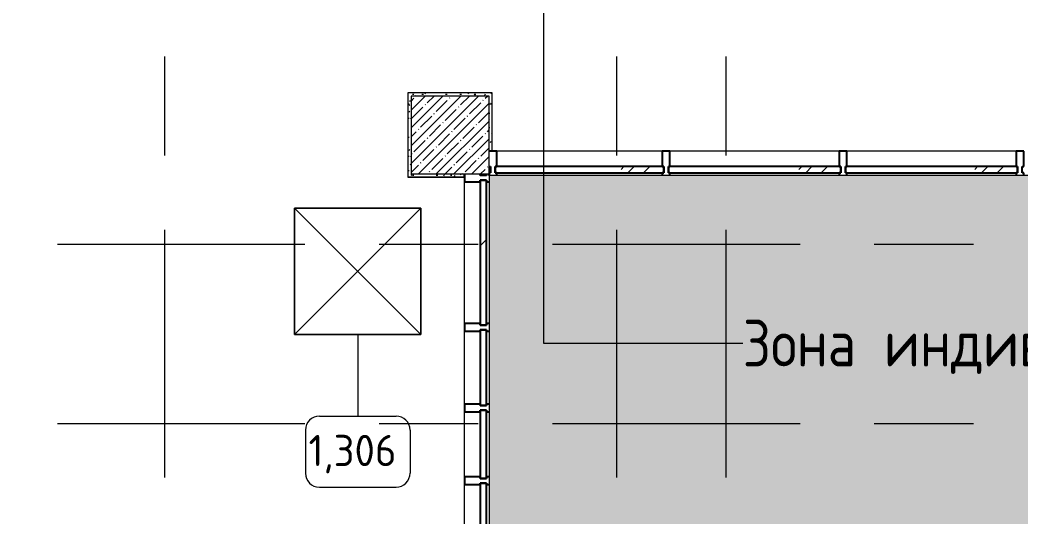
# Model space of a CAD drawing. Header units: millimetres. Extents: x 957 to 228198, y -8553 to 29000.
# Drawn here: x 60784 to 67197, y 16401 to 19587 of the extents above; entities that cross this region are included whole.
import ezdxf

# ---------------------------------------------------------------- set-up
doc = ezdxf.new("R2010")
doc.units = ezdxf.units.MM
doc.linetypes.add('Осевая', pattern=[3175, 635, -476.25, 1587.5, -476.25])
for name, color, linetype, lineweight in [('A-DETL', 7, 'Continuous', 9), ('A-GLAZ-CURT', 7, 'Continuous', 9), ('A-GLAZ-CURT-1', 7, 'Continuous', 25), ('A-GLAZ-CWMG', 7, 'Continuous', 9), ('A-GLAZ-CWMG-1', 7, 'Continuous', 25), ('G-ANNO-TEXT', 7, 'Continuous', 9), ('I-FURN-IDEN', 7, 'Continuous', 9), ('I-WALL', 7, 'Continuous', 9), ('S-COLS', 7, 'Continuous', 9), ('Оси-2', 7, 'Осевая', 9)]:
    doc.layers.add(name, color=color, linetype=linetype, lineweight=lineweight)
for name, color, linetype, lineweight, true_color in [('A-DETL-GENF-2', 7, 'Continuous', 9, 0xd4d4d4), ('A-WALL-1', 9, 'Continuous', 9, 0x808080), ('A-WALL-FNSH-1', 9, 'Continuous', 9, 0x808080), ('I-FURN-1', 9, 'Continuous', 9, 0x808080)]:
    doc.layers.add(name, color=color, linetype=linetype, lineweight=lineweight, true_color=true_color)
doc.styles.add('GOST Common_1', font='GOST_Common.ttf', dxfattribs={"width": 0.9, "height": 300})
doc.styles.add('GOST Common_3', font='GOST_Common.ttf', dxfattribs={"height": 200})
pattern_1 = [(0, (-10247.55, 0), (121.92, 30.48), [10.058, -81.382, 10.058, -81.382, -487.68]), (0, (-10247.55, 0), (121.92, 30.48), [-182.88, 10.058, -172.822, 10.058, -81.382, -213.36]), (0, (-10247.55, 0), (121.92, 30.48), [-457.2, 10.058, -50.902, 10.058, -142.342]), (120, (-10201.83, 15.24), (-87.356454, 90.345817), [10.058, -81.382, 10.058, -81.382, -487.68]), (120, (-10201.83, 15.24), (-87.356454, 90.345817), [-182.88, 10.058, -172.822, 10.058, -81.382, -213.36]), (120, (-10201.83, 15.24), (-87.356454, 90.345817), [-457.2, 10.058, -50.902, 10.058, -142.342]), (240, (-10186.59, 76.2), (-34.563546, -120.825817), [10.058, -81.382, 10.058, -81.382, -487.68]), (240, (-10186.59, 76.2), (-34.563546, -120.825817), [-182.88, 10.058, -172.822, 10.058, -81.382, -213.36]), (240, (-10186.59, 76.2), (-34.563546, -120.825817), [-457.2, 10.058, -50.902, 10.058, -142.342])]

# ---------------------------------------------------------------- blocks, each defined once
blk = doc.blocks.new('Системная панель - Стекло - 40мм-23562586-План расстановки мебели и оборудования 3 этажа в осях 12-23')
at = {"layer": 'A-GLAZ-CURT'}
h = blk.add_hatch(dxfattribs=at)
h.set_pattern_fill('FP_40', color=256, style=0, pattern_type=2)
h.set_pattern_definition([(135, (17995.83, -74123), (-282.8427, -282.8427), [200, -600]), (135, (18095.83, -74323), (-282.8427, -282.8427), [600, -200]), (135, (18195.83, -73923), (-282.8427, -282.8427), [200, -600])])
h.paths.add_polyline_path([(464.2, -40), (464.2, 0), (-464.2, 0), (-464.2, -40), (225.2, -40)])
at = {"layer": 'A-GLAZ-CURT-1'}
for p, q in [((464.2, 0), (-464.2, 0)), ((-464.2, 0), (-464.2, -40)), ((-464.2, -40), (464.2, -40)), ((464.2, -40), (464.2, 0))]:
    blk.add_line(p, q, dxfattribs=at)
blk = doc.blocks.new('Системная панель - Стекло - 40мм-24234994-План расстановки мебели и оборудования 3 этажа в осях 12-23')
at = {"layer": 'A-GLAZ-CURT-1'}
for p, q in [((243.3, 0), (-243.3, 0)), ((-243.3, 0), (-243.3, -40)), ((243.3, -40), (243.3, 0)), ((-243.3, -40), (243.3, -40))]:
    blk.add_line(p, q, dxfattribs=at)
blk = doc.blocks.new('Прямоугольный импост - Импост структурный с накладкой - 160мм Темный-31239176-План расстановки мебели и оборудования 3 этажа в осях 12-23')
at = {"layer": 'A-GLAZ-CWMG'}
blk.add_line((73883, 17641.7), (73883, 18550), dxfattribs=at)
blk = doc.blocks.new('Прямоугольный импост - Импост структурный с накладкой - 160мм Темный-31239177-План расстановки мебели и оборудования 3 этажа в осях 12-23')
at = {"layer": 'A-GLAZ-CWMG'}
blk.add_line((73883, 17125), (73883, 17591.7), dxfattribs=at)
blk = doc.blocks.new('Прямоугольный импост - Импост структурный с накладкой - 160мм Темный-31239205-План расстановки мебели и оборудования 3 этажа в осях 12-23')
at = {"layer": 'A-GLAZ-CWMG-1'}
for p, q in [((0, 140), (-50, 140)), ((-50, 140), (-50, 40)), ((-50, 40), (-40, 40)), ((-40, 0), (-50, 0)), ((-50, 0), (-50, -17)), ((-40, 40), (-40, 0)), ((-10, 0), (-10, 40)), ((-10, 40), (0, 40)), ((0, 0), (-10, 0)), ((-10, -17), (0, -17))]:
    blk.add_line(p, q, dxfattribs=at)
blk = doc.blocks.new('Прямоугольный импост - Импост структурный с накладкой - 160мм Темный-31239180-План расстановки мебели и оборудования 3 этажа в осях 12-23')
at = {"layer": 'A-GLAZ-CWMG-1'}
for p, q in [((-25, 40), (-25, 140)), ((-25, 140), (25, 140)), ((25, 140), (25, 40)), ((-15, 40), (-25, 40)), ((-25, -17), (-25, 0)), ((-25, 0), (-15, 0)), ((-15, 0), (-15, 40)), ((15, 40), (15, 0)), ((25, 40), (15, 40)), ((15, 0), (25, 0)), ((25, 0), (25, -17))]:
    blk.add_line(p, q, dxfattribs=at)
blk = doc.blocks.new('BSC_Колонна _Прямоугольная - 500х500-V52-План расстановки мебели и оборудования 3 этажа в осях 12-23')
at = {"layer": 'S-COLS'}
h = blk.add_hatch(dxfattribs=at)
h.set_pattern_fill('FP_44', color=256, style=0, pattern_type=2)
h.set_pattern_definition([(45, (-73790, -18850), (-57.02463, 57.02463), []), (45, (-73732.975, -18850), (-57.02463, 57.02463), [100.806, -20.161, 3.353, -16.808])])
h.paths.add_polyline_path([(-250, -250), (250, -250), (250, 250), (-250, 250), (-250, -115.4)])
for p, q in [((250, 250), (-250, 250)), ((-250, 250), (-250, -250)), ((250, -250), (250, 250)), ((-250, -250), (250, -250))]:
    blk.add_line(p, q, dxfattribs=at)
blk = doc.blocks.new('Системная панель - Стекло - 40мм-24234969-План расстановки мебели и оборудования 3 этажа в осях 12-23')
at = {"layer": 'A-GLAZ-CURT'}
h = blk.add_hatch(dxfattribs=at)
h.set_pattern_fill('FP_48', color=256, style=0, pattern_type=2)
h.set_pattern_definition([(45, (-74720, -18507), (-282.8427, 282.8427), [200, -600]), (45, (-74920, -18607), (-282.8427, 282.8427), [600, -200]), (45, (-74520, -18707), (-282.8427, 282.8427), [200, -600])])
h.paths.add_polyline_path([(6.3, 0), (540, 0), (540, 40), (-540, 40), (-540, 0), (-530, 0)])
at = {"layer": 'A-GLAZ-CURT-1'}
for p, q in [((540, 40), (-540, 40)), ((-540, 40), (-540, 0)), ((-540, 0), (540, 0)), ((540, 0), (540, 40))]:
    blk.add_line(p, q, dxfattribs=at)
blk = doc.blocks.new('Прямоугольный импост - Импост структурный с накладкой - 160мм-23562401-План расстановки мебели и оборудования 3 этажа в осях 12-23')
at = {"layer": 'A-GLAZ-CWMG'}
blk.add_line((75150, 18747), (74090, 18747), dxfattribs=at)
blk = doc.blocks.new('Прямоугольный импост - Импост структурный с накладкой - 160мм-23618923-План расстановки мебели и оборудования 3 этажа в осях 12-23')
at = {"layer": 'A-GLAZ-CWMG-1'}
for p, q in [((-50, 17), (-50, 0)), ((-50, 0), (-40, 0)), ((-40, 0), (-40, -40)), ((-10, -40), (-10, 0)), ((-10, 0), (0, 0)), ((0, 7), (0, 17)), ((-40, -40), (-50, -40)), ((-50, -40), (-50, -140)), ((0, -40), (-10, -40)), ((-50, -140), (0, -140))]:
    blk.add_line(p, q, dxfattribs=at)
blk = doc.blocks.new('Системная панель - Стекло - 40мм-24234970-План расстановки мебели и оборудования 3 этажа в осях 12-23')
at = {"layer": 'A-GLAZ-CURT'}
h = blk.add_hatch(dxfattribs=at)
h.set_pattern_fill('FP_49', color=256, style=0, pattern_type=2)
h.set_pattern_definition([(45, (-76977.5, -18507), (-282.8427, 282.8427), [200, -600]), (45, (-77177.5, -18607), (-282.8427, 282.8427), [600, -200]), (45, (-76777.5, -18707), (-282.8427, 282.8427), [200, -600])])
h.paths.add_polyline_path([(-552.5, 0), (552.5, 0), (552.5, 40), (-552.5, 40)])
at = {"layer": 'A-GLAZ-CURT-1'}
for p, q in [((552.5, 40), (-552.5, 40)), ((-552.5, 40), (-552.5, 0)), ((-552.5, 0), (552.5, 0)), ((552.5, 0), (552.5, 40))]:
    blk.add_line(p, q, dxfattribs=at)
blk = doc.blocks.new('Прямоугольный импост - Импост структурный с накладкой - 160мм-23562410-План расстановки мебели и оборудования 3 этажа в осях 12-23')
at = {"layer": 'A-GLAZ-CWMG'}
blk.add_line((77420, 18747), (76335, 18747), dxfattribs=at)
blk = doc.blocks.new('Прямоугольный импост - Импост структурный с накладкой - 160мм-23618920-План расстановки мебели и оборудования 3 этажа в осях 12-23')
at = {"layer": 'A-GLAZ-CWMG-1'}
for p, q in [((-25, 0), (-25, 17)), ((-15, 0), (-25, 0)), ((-15, -40), (-15, 0)), ((25, 0), (15, 0)), ((15, 0), (15, -40)), ((25, 17), (25, 0)), ((-25, -140), (-25, -40)), ((-25, -40), (-15, -40)), ((15, -40), (25, -40)), ((25, -40), (25, -140)), ((25, -140), (-25, -140))]:
    blk.add_line(p, q, dxfattribs=at)
blk = doc.blocks.new('Системная панель - Стекло - 40мм-V69-План расстановки мебели и оборудования 3 этажа в осях 12-23')
at = {"layer": 'A-GLAZ-CURT'}
h = blk.add_hatch(dxfattribs=at)
h.set_pattern_fill('FP_62', color=256, style=0, pattern_type=2)
h.set_pattern_definition([(45, (-75842.5, -18507), (-282.8427, 282.8427), [200, -600]), (45, (-76042.5, -18607), (-282.8427, 282.8427), [600, -200]), (45, (-75642.5, -18707), (-282.8427, 282.8427), [200, -600])])
h.paths.add_polyline_path([(337, 0), (552.5, 0), (552.5, 40), (-552.5, 40), (-552.5, 0), (-542.5, 0)])
at = {"layer": 'A-GLAZ-CURT-1'}
for p, q in [((552.5, 40), (-552.5, 40)), ((-552.5, 40), (-552.5, 0)), ((-552.5, 0), (552.5, 0)), ((552.5, 0), (552.5, 40))]:
    blk.add_line(p, q, dxfattribs=at)
blk = doc.blocks.new('Системная панель - Стекло - 40мм-23562590-План расстановки мебели и оборудования 3 этажа в осях 12-23')
at = {"layer": 'A-GLAZ-CURT'}
h = blk.add_hatch(dxfattribs=at)
h.set_pattern_fill('FP_66', color=256, style=0, pattern_type=2)
h.set_pattern_definition([(135, (16054.17, -74123), (-282.8427, -282.8427), [200, -600]), (135, (16154.17, -74323), (-282.8427, -282.8427), [600, -200]), (135, (16254.17, -73923), (-282.8427, -282.8427), [200, -600])])
h.paths.add_polyline_path([(464.2, 0), (-464.2, 0), (-464.2, -40), (464.2, -40)])
at = {"layer": 'A-GLAZ-CURT-1'}
for p, q in [((464.2, 0), (-464.2, 0)), ((-464.2, 0), (-464.2, -40)), ((464.2, -40), (464.2, 0)), ((-464.2, -40), (464.2, -40))]:
    blk.add_line(p, q, dxfattribs=at)
blk = doc.blocks.new('Системная панель - Стекло - 40мм-24234995-План расстановки мебели и оборудования 3 этажа в осях 12-23')
at = {"layer": 'A-GLAZ-CURT'}
h = blk.add_hatch(dxfattribs=at)
h.set_pattern_fill('FP_67', color=256, style=0, pattern_type=2)
h.set_pattern_definition([(135, (16766.67, -74123), (-282.8427, -282.8427), [200, -600]), (135, (16866.67, -74323), (-282.8427, -282.8427), [600, -200]), (135, (16966.67, -73923), (-282.8427, -282.8427), [200, -600])])
h.paths.add_polyline_path([(218.3, -40), (218.3, 0), (-218.3, 0), (-218.3, -40), (208.3, -40)])
at = {"layer": 'A-GLAZ-CURT-1'}
for p, q in [((218.3, 0), (-218.3, 0)), ((-218.3, 0), (-218.3, -40)), ((218.3, -40), (218.3, 0)), ((-218.3, -40), (218.3, -40))]:
    blk.add_line(p, q, dxfattribs=at)
blk = doc.blocks.new('Прямоугольный импост - Импост структурный с накладкой - 160мм Темный-31239183-План расстановки мебели и оборудования 3 этажа в осях 12-23')
at = {"layer": 'A-GLAZ-CWMG'}
blk.add_line((73883, 16658.3), (73883, 17075), dxfattribs=at)
blk = doc.blocks.new('Шкаф параметрический - 1_306-26543793-План расстановки мебели и оборудования 3 этажа в осях 12-23')
at = {"layer": 'I-FURN-1'}
for p, q in [((0, 0), (810, 810)), ((0, 810), (810, 0)), ((810, 810), (0, 810)), ((0, 810), (0, 0)), ((0, 0), (0, 810)), ((0, 810), (810, 810)), ((810, 0), (810, 810)), ((810, 810), (810, 0)), ((0, 0), (810, 0)), ((810, 0), (0, 0))]:
    blk.add_line(p, q, dxfattribs=at)
blk = doc.blocks.new('Марка_Мебель - В прямоуг_Balcon_Марка-25523697-План расстановки мебели и оборудования 3 этажа в осях 12-23')
at = {"layer": 'I-FURN-IDEN'}
for p, q in [((-2.455, 2.278), (2.455, 2.278)), ((-3.355, 1.378), (-3.355, -1.384)), ((3.355, 1.378), (3.355, -1.378)), ((-2.461, -2.278), (2.455, -2.278))]:
    blk.add_line(p, q, dxfattribs=at)
for centre, radius, start, end in [((-2.455, 1.378), 0.9, 90, 180), ((2.455, 1.378), 0.9, 0, 90), ((-2.461, -1.384), 0.893, 180, 270), ((2.455, -1.378), 0.9, 270, 0)]:
    blk.add_arc(centre, radius, start, end, dxfattribs=at)

msp = doc.modelspace()

# ---------------------------------------------------------------- hatches: boundary and pattern name
at = {"layer": 'A-DETL-GENF-2'}
h = msp.add_hatch(color=256, dxfattribs=at)
h.paths.add_polyline_path([(74551, -258), (74551, 3300), (65610.4, 3300), (65610.4, -258), (68738.3, -258)])
h.paths.add_polyline_path([(31762.4, 15358), (31762.4, 15358), (31762.4, 17006.7)])
h.paths.add_polyline_path([(56312.4, 11900), (56312.4, 27358), (31662.4, 27358), (31662.4, 23858), (28262.4, 23858), (28262.4, 23799.7), (28495.1, 23799.7), (28495.1, 15358), (32132.4, 15358), (32132.4, 11900), (55912.4, 11900)])
h.paths.add_polyline_path([(68292.4, 15650), (74243.1, 15650), (74243.1, 18590), (63792.4, 18590), (63792.4, 15650), (68282.4, 15650)])
at = {"layer": 'I-WALL'}
h = msp.add_hatch(dxfattribs=at)
h.set_pattern_fill('FP_68', color=256, style=0, pattern_type=2)
h.set_pattern_definition(pattern_1)
h.paths.add_polyline_path([(63272.4, 19100), (63792.4, 19100), (63792.4, 19120), (63272.4, 19120)])
h = msp.add_hatch(dxfattribs=at)
h.set_pattern_fill('FP_68', color=256, style=0, pattern_type=2)
h.set_pattern_definition(pattern_1)
h.paths.add_polyline_path([(63812.4, 18747), (63812.4, 19120), (63792.4, 19120), (63792.4, 18747)])
h = msp.add_hatch(dxfattribs=at)
h.set_pattern_fill('FP_68', color=256, style=0, pattern_type=2)
h.set_pattern_definition(pattern_1)
h.paths.add_polyline_path([(63292.4, 18580), (63292.4, 19100), (63272.4, 19100), (63272.4, 18580)])
h = msp.add_hatch(dxfattribs=at)
h.set_pattern_fill('FP_68', color=256, style=0, pattern_type=2)
h.set_pattern_definition(pattern_1)
h.paths.add_polyline_path([(63355.5, 18580), (63632.4, 18580), (63632.4, 18600), (63292.4, 18600), (63292.4, 18580)])

# ---------------------------------------------------------------- linework, layer by layer
at = {"layer": 'A-DETL'}
for p, q in [((74243.1, 18590), (63792.4, 18590)), ((63792.4, 18590), (63792.4, 15650))]:
    msp.add_line(p, q, dxfattribs=at)
at = {"layer": 'A-WALL-1'}
for p, q in [((63812.4, 19120), (63272.4, 19120)), ((63272.4, 19120), (63272.4, 18580)), ((63812.4, 18747), (63812.4, 19120)), ((63792.4, 18747), (63812.4, 18747)), ((63632.4, 18580), (63632.4, 18600))]:
    msp.add_line(p, q, dxfattribs=at)
at = {"layer": 'A-WALL-FNSH-1'}
for p, q in [((63813.4, 19121), (63271.4, 19121)), ((63271.4, 19121), (63271.4, 18579)), ((63813.4, 18747), (63813.4, 19121)), ((63812.4, 18747), (63813.4, 18747)), ((63271.4, 18579), (63637.4, 18579)), ((63637.4, 18580), (63272.4, 18580)), ((63637.4, 18579), (63637.4, 18580))]:
    msp.add_line(p, q, dxfattribs=at)
at = {"layer": 'G-ANNO-TEXT'}
for p, q in [((64141.4, 20513.2), (64141.4, 17515.7)), ((64141.4, 17515.7), (65420, 17515.7))]:
    msp.add_line(p, q, dxfattribs=at)
at = {"layer": 'I-FURN-IDEN'}
msp.add_line((62950.5, 17571.5), (62950.5, 17047.7), dxfattribs=at)
at = {"layer": 'Оси-2'}
for p, q in [((64612.4, -331.5), (64612.4, 25434.4)), ((65312.4, -331.5), (65312.4, 25030)), ((61712.4, -331.5), (61712.4, 24850)), ((28163.2, 18150), (72002.4, 18150)), ((28163.2, 17000), (72002.4, 17000))]:
    msp.add_line(p, q, dxfattribs=at)

# ---------------------------------------------------------------- block references
at = {"layer": 'A-GLAZ-CURT'}
for name, p in [('Системная панель - Стекло - 40мм-24234969-План расстановки мебели и оборудования 3 этажа в осях 12-23', (64372.4, 18607)), ('Системная панель - Стекло - 40мм-V69-План расстановки мебели и оборудования 3 этажа в осях 12-23', (65494.9, 18607)), ('Системная панель - Стекло - 40мм-24234970-План расстановки мебели и оборудования 3 этажа в осях 12-23', (66629.9, 18607))]:
    msp.add_blockref(name, p, dxfattribs=at)
at = {"layer": 'A-GLAZ-CURT', "rotation": 269.9999999999998}
for name, p in [('Системная панель - Стекло - 40мм-23562586-План расстановки мебели и оборудования 3 этажа в осях 12-23', (63775.4, 18095.8)), ('Системная панель - Стекло - 40мм-24234994-План расстановки мебели и оборудования 3 этажа в осях 12-23', (63775.4, 17358.3)), ('Системная панель - Стекло - 40мм-24234995-План расстановки мебели и оборудования 3 этажа в осях 12-23', (63775.4, 16866.7)), ('Системная панель - Стекло - 40мм-23562590-План расстановки мебели и оборудования 3 этажа в осях 12-23', (63775.4, 16154.2))]:
    msp.add_blockref(name, p, dxfattribs=at)
at = {"layer": 'A-GLAZ-CWMG'}
for name, p, rotation in [('Прямоугольный импост - Импост структурный с накладкой - 160мм-23618923-План расстановки мебели и оборудования 3 этажа в осях 12-23', (63792.4, 18607), 180), ('Прямоугольный импост - Импост структурный с накладкой - 160мм Темный-31239205-План расстановки мебели и оборудования 3 этажа в осях 12-23', (63775.4, 18600), 89.99999999999984)]:
    msp.add_blockref(name, p, dxfattribs=dict(at, rotation=rotation))
for name, p in [('Прямоугольный импост - Импост структурный с накладкой - 160мм-23562401-План расстановки мебели и оборудования 3 этажа в осях 12-23', (-10247.6, 0)), ('Прямоугольный импост - Импост структурный с накладкой - 160мм-23562410-План расстановки мебели и оборудования 3 этажа в осях 12-23', (-11382.6, 0)), ('Прямоугольный импост - Импост структурный с накладкой - 160мм-23562410-План расстановки мебели и оборудования 3 этажа в осях 12-23', (-10247.6, 0)), ('Прямоугольный импост - Импост структурный с накладкой - 160мм Темный-31239176-План расстановки мебели и оборудования 3 этажа в осях 12-23', (-10247.6, 0)), ('Прямоугольный импост - Импост структурный с накладкой - 160мм Темный-31239177-План расстановки мебели и оборудования 3 этажа в осях 12-23', (-10247.6, 0)), ('Прямоугольный импост - Импост структурный с накладкой - 160мм Темный-31239183-План расстановки мебели и оборудования 3 этажа в осях 12-23', (-10247.6, 0)), ('Прямоугольный импост - Импост структурный с накладкой - 160мм Темный-31239176-План расстановки мебели и оборудования 3 этажа в осях 12-23', (-10247.6, -1941.7))]:
    msp.add_blockref(name, p, dxfattribs=at)
at = {"layer": 'A-GLAZ-CWMG', "extrusion": (0, 0, -1)}
for name, p, rotation in [('Прямоугольный импост - Импост структурный с накладкой - 160мм-23618920-План расстановки мебели и оборудования 3 этажа в осях 12-23', (-64927.4, 18607), 180), ('Прямоугольный импост - Импост структурный с накладкой - 160мм-23618920-План расстановки мебели и оборудования 3 этажа в осях 12-23', (-66062.4, 18607), 180), ('Прямоугольный импост - Импост структурный с накладкой - 160мм-23618920-План расстановки мебели и оборудования 3 этажа в осях 12-23', (-67197.4, 18607), 180), ('Прямоугольный импост - Импост структурный с накладкой - 160мм Темный-31239180-План расстановки мебели и оборудования 3 этажа в осях 12-23', (-63775.4, 17616.7), 270.0000000000002), ('Прямоугольный импост - Импост структурный с накладкой - 160мм Темный-31239180-План расстановки мебели и оборудования 3 этажа в осях 12-23', (-63775.4, 17100), 270.0000000000002), ('Прямоугольный импост - Импост структурный с накладкой - 160мм Темный-31239180-План расстановки мебели и оборудования 3 этажа в осях 12-23', (-63775.4, 16633.3), 270.0000000000002)]:
    msp.add_blockref(name, p, dxfattribs=dict(at, rotation=rotation))
at = {"layer": 'I-FURN-1', "rotation": 270.0000000000002}
msp.add_blockref('Шкаф параметрический - 1_306-26543793-План расстановки мебели и оборудования 3 этажа в осях 12-23', (62545.5, 18381.5), dxfattribs=at)
at = {"layer": 'I-FURN-IDEN', "xscale": 99.99999999999993, "yscale": 99.99999999999993, "zscale": 99.99999999999993}
msp.add_blockref('Марка_Мебель - В прямоуг_Balcon_Марка-25523697-План расстановки мебели и оборудования 3 этажа в осях 12-23', (62950.5, 16819.9), dxfattribs=at)
at = {"layer": 'S-COLS'}
msp.add_blockref('BSC_Колонна _Прямоугольная - 500х500-V52-План расстановки мебели и оборудования 3 этажа в осях 12-23', (63542.4, 18850), dxfattribs=at)

# ---------------------------------------------------------------- texts
at = {"layer": 'G-ANNO-TEXT', "char_height": 300, "attachment_point": 1, "style": 'GOST Common_1'}
for s, insert, width in [('Зона', (65420, 17665.7), 981.266), ('\\fGOST Common|b0|i0|c204|p34|;\\W.9; ', (66229.6, 17665.7), 115.443), ('индивидуальных', (66324.8, 17665.7), 3311.771)]:
    msp.add_mtext(s, dxfattribs=dict(at, insert=insert, width=width))
at = {"layer": 'I-FURN-IDEN', "insert": (62635, 16927), "char_height": 200, "width": 729.536, "attachment_point": 1, "style": 'GOST Common_3'}
msp.add_mtext('1,306', dxfattribs=at)

doc.saveas('drawing.dxf')
